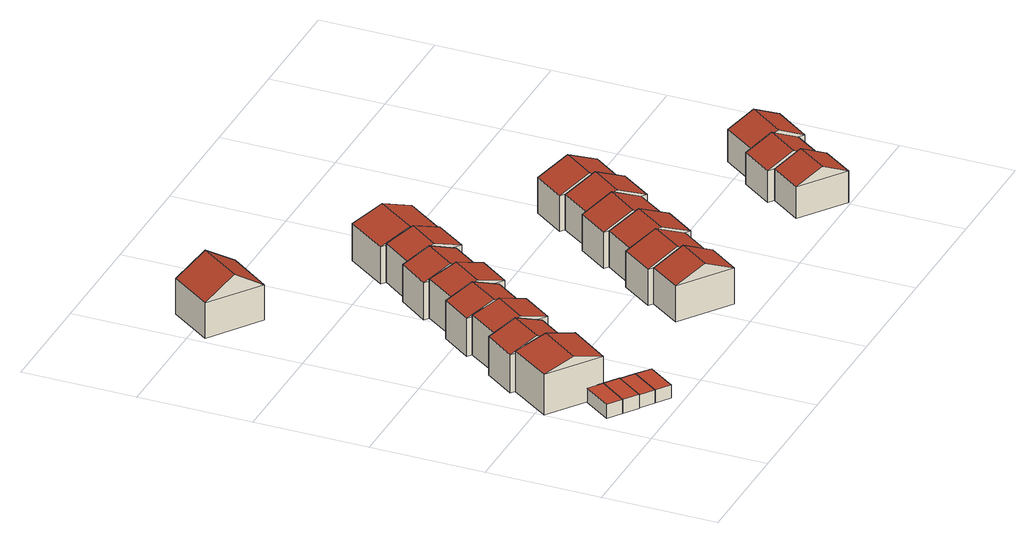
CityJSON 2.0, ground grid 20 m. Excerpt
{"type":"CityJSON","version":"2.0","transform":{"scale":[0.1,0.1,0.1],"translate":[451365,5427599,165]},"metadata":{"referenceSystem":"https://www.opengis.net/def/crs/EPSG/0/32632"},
"CityObjects":{
"building1":{"type":"Building","attributes":{"citygml_roof_type_codeSpace":"http://www.sig3d.org/codelists/standard/building/2.0/_AbstractBuilding_roofType.xml","EavesHeight":"116.784","RigdeHeight":"116.784","roofType":"1000"},"geometry":[{"type":"MultiSurface","lod":"2","boundaries":[[[0,1,2,3]],[[4,5,1,0]],[[6,7,5,4]],[[3,2,7,6]],[[4,0,3,6]],[[1,5,7,2]]],"semantics":{"surfaces":[{"type":"WallSurface"},{"type":"RoofSurface"},{"type":"GroundSurface"}],"values":[0,0,0,0,1,2]}}]},
"building2":{"type":"Building","attributes":{"citygml_roof_type_codeSpace":"http://www.sig3d.org/codelists/standard/building/2.0/_AbstractBuilding_roofType.xml","EavesHeight":"116.767","RigdeHeight":"116.767","roofType":"1000"},"geometry":[{"type":"MultiSurface","lod":"2","boundaries":[[[4,5,7,6]],[[8,9,5,4]],[[10,11,9,8]],[[6,7,11,10]],[[8,4,6,10]],[[5,9,11,7]]],"semantics":{"surfaces":[{"type":"WallSurface"},{"type":"RoofSurface"},{"type":"GroundSurface"}],"values":[0,0,0,0,1,2]}}]},
"building3":{"type":"Building","attributes":{"citygml_roof_type_codeSpace":"http://www.sig3d.org/codelists/standard/building/2.0/_AbstractBuilding_roofType.xml","EavesHeight":"121.673","RigdeHeight":"123.351","roofType":"1030"},"geometry":[{"type":"MultiSurface","lod":"2","boundaries":[[[12,13,14,15]],[[16,17,13,12]],[[18,19,17,16]],[[15,14,19,18]],[[12,20,16]],[[18,21,15]],[[15,21,20,12]],[[16,20,21,18]],[[13,17,19,14]]],"semantics":{"surfaces":[{"type":"WallSurface"},{"type":"RoofSurface"},{"type":"GroundSurface"}],"values":[0,0,0,0,0,0,1,1,2]}}]},
"building4":{"type":"Building","attributes":{"citygml_roof_type_codeSpace":"http://www.sig3d.org/codelists/standard/building/2.0/_AbstractBuilding_roofType.xml","EavesHeight":"116.727","RigdeHeight":"116.727","roofType":"1000"},"geometry":[{"type":"MultiSurface","lod":"2","boundaries":[[[22,23,24,25]],[[26,27,23,22]],[[28,29,27,26]],[[25,24,29,28]],[[26,22,25,28]],[[23,27,29,24]]],"semantics":{"surfaces":[{"type":"WallSurface"},{"type":"RoofSurface"},{"type":"GroundSurface"}],"values":[0,0,0,0,1,2]}}]},
"building5":{"type":"Building","attributes":{"citygml_roof_type_codeSpace":"http://www.sig3d.org/codelists/standard/building/2.0/_AbstractBuilding_roofType.xml","EavesHeight":"116.723","RigdeHeight":"116.723","roofType":"1000"},"geometry":[{"type":"MultiSurface","lod":"2","boundaries":[[[26,27,29,28]],[[30,31,27,26]],[[32,33,31,30]],[[28,29,33,32]],[[30,26,28,32]],[[27,31,33,29]]],"semantics":{"surfaces":[{"type":"WallSurface"},{"type":"RoofSurface"},{"type":"GroundSurface"}],"values":[0,0,0,0,1,2]}}]},
"building6":{"type":"Building","attributes":{"citygml_roof_type_codeSpace":"http://www.sig3d.org/codelists/standard/building/2.0/_AbstractBuilding_roofType.xml","EavesHeight":"121.273","RigdeHeight":"123.351","roofType":"1030"},"geometry":[{"type":"MultiSurface","lod":"2","boundaries":[[[34,35,36,37]],[[38,39,35,34]],[[40,41,39,38]],[[37,36,41,40]],[[34,42,38]],[[40,43,37]],[[37,43,42,34]],[[38,42,43,40]],[[35,39,41,36]]],"semantics":{"surfaces":[{"type":"WallSurface"},{"type":"RoofSurface"},{"type":"GroundSurface"}],"values":[0,0,0,0,0,0,1,1,2]}}]},
"building7":{"type":"Building","attributes":{"citygml_roof_type_codeSpace":"http://www.sig3d.org/codelists/standard/building/2.0/_AbstractBuilding_roofType.xml","EavesHeight":"121.673","RigdeHeight":"123.351","roofType":"1030"},"geometry":[{"type":"MultiSurface","lod":"2","boundaries":[[[44,45,46,47]],[[48,49,45,44]],[[50,51,49,48]],[[47,46,51,50]],[[44,52,48]],[[50,53,47]],[[47,53,52,44]],[[48,52,53,50]],[[45,49,51,46]]],"semantics":{"surfaces":[{"type":"WallSurface"},{"type":"RoofSurface"},{"type":"GroundSurface"}],"values":[0,0,0,0,0,0,1,1,2]}}]},
"building8":{"type":"Building","attributes":{"citygml_roof_type_codeSpace":"http://www.sig3d.org/codelists/standard/building/2.0/_AbstractBuilding_roofType.xml","EavesHeight":"121.273","RigdeHeight":"123.351","roofType":"1030"},"geometry":[{"type":"MultiSurface","lod":"2","boundaries":[[[54,55,56,57]],[[58,59,55,54]],[[60,61,59,58]],[[57,56,61,60]],[[54,62,58]],[[60,63,57]],[[57,63,62,54]],[[58,62,63,60]],[[55,59,61,56]]],"semantics":{"surfaces":[{"type":"WallSurface"},{"type":"RoofSurface"},{"type":"GroundSurface"}],"values":[0,0,0,0,0,0,1,1,2]}}]},
"building9":{"type":"Building","attributes":{"citygml_roof_type_codeSpace":"http://www.sig3d.org/codelists/standard/building/2.0/_AbstractBuilding_roofType.xml","EavesHeight":"121.12","RigdeHeight":"124.644","roofType":"1030"},"geometry":[{"type":"MultiSurface","lod":"2","boundaries":[[[64,65,66,67]],[[68,69,65,64]],[[70,71,69,68]],[[67,66,71,70]],[[64,72,68]],[[70,73,67]],[[67,73,72,64]],[[68,72,73,70]],[[65,69,71,66]]],"semantics":{"surfaces":[{"type":"WallSurface"},{"type":"RoofSurface"},{"type":"GroundSurface"}],"values":[0,0,0,0,0,0,1,1,2]}}]},
"building10":{"type":"Building","attributes":{"citygml_roof_type_codeSpace":"http://www.sig3d.org/codelists/standard/building/2.0/_AbstractBuilding_roofType.xml","EavesHeight":"121.673","RigdeHeight":"123.351","roofType":"1030"},"geometry":[{"type":"MultiSurface","lod":"2","boundaries":[[[74,75,76,77]],[[78,79,75,74]],[[80,81,79,78]],[[77,76,81,80]],[[74,82,78]],[[80,83,77]],[[77,83,82,74]],[[78,82,83,80]],[[75,79,81,76]]],"semantics":{"surfaces":[{"type":"WallSurface"},{"type":"RoofSurface"},{"type":"GroundSurface"}],"values":[0,0,0,0,0,0,1,1,2]}}]},
"building11":{"type":"Building","attributes":{"citygml_roof_type_codeSpace":"http://www.sig3d.org/codelists/standard/building/2.0/_AbstractBuilding_roofType.xml","EavesHeight":"121.273","RigdeHeight":"123.351","roofType":"1030"},"geometry":[{"type":"MultiSurface","lod":"2","boundaries":[[[84,85,86,87]],[[88,89,85,84]],[[90,91,89,88]],[[87,86,91,90]],[[84,92,88]],[[90,93,87]],[[87,93,92,84]],[[88,92,93,90]],[[85,89,91,86]]],"semantics":{"surfaces":[{"type":"WallSurface"},{"type":"RoofSurface"},{"type":"GroundSurface"}],"values":[0,0,0,0,0,0,1,1,2]}}]},
"building12":{"type":"Building","attributes":{"citygml_roof_type_codeSpace":"http://www.sig3d.org/codelists/standard/building/2.0/_AbstractBuilding_roofType.xml","EavesHeight":"121.147","RigdeHeight":"123.591","roofType":"1030"},"geometry":[{"type":"MultiSurface","lod":"2","boundaries":[[[94,95,96,97]],[[98,99,95,94]],[[100,101,99,98]],[[97,96,101,100]],[[94,102,98]],[[100,103,97]],[[97,103,102,94]],[[98,102,103,100]],[[95,99,101,96]]],"semantics":{"surfaces":[{"type":"WallSurface"},{"type":"RoofSurface"},{"type":"GroundSurface"}],"values":[0,0,0,0,0,0,1,1,2]}}]},
"building13":{"type":"Building","attributes":{"citygml_roof_type_codeSpace":"http://www.sig3d.org/codelists/standard/building/2.0/_AbstractBuilding_roofType.xml","EavesHeight":"121.58","RigdeHeight":"123.38","roofType":"1030"},"geometry":[{"type":"MultiSurface","lod":"2","boundaries":[[[104,105,106,107]],[[108,109,105,104]],[[110,111,109,108]],[[107,106,111,110]],[[104,112,108]],[[110,113,107]],[[107,113,112,104]],[[108,112,113,110]],[[105,109,111,106]]],"semantics":{"surfaces":[{"type":"WallSurface"},{"type":"RoofSurface"},{"type":"GroundSurface"}],"values":[0,0,0,0,0,0,1,1,2]}}]},
"building14":{"type":"Building","attributes":{"citygml_roof_type_codeSpace":"http://www.sig3d.org/codelists/standard/building/2.0/_AbstractBuilding_roofType.xml","EavesHeight":"121.147","RigdeHeight":"123.591","roofType":"1030"},"geometry":[{"type":"MultiSurface","lod":"2","boundaries":[[[114,115,116,117]],[[118,119,115,114]],[[120,121,119,118]],[[117,116,121,120]],[[114,122,118]],[[120,123,117]],[[117,123,122,114]],[[118,122,123,120]],[[115,119,121,116]]],"semantics":{"surfaces":[{"type":"WallSurface"},{"type":"RoofSurface"},{"type":"GroundSurface"}],"values":[0,0,0,0,0,0,1,1,2]}}]},
"building15":{"type":"Building","attributes":{"citygml_roof_type_codeSpace":"http://www.sig3d.org/codelists/standard/building/2.0/_AbstractBuilding_roofType.xml","EavesHeight":"121.273","RigdeHeight":"123.351","roofType":"1030"},"geometry":[{"type":"MultiSurface","lod":"2","boundaries":[[[124,125,126,127]],[[128,129,125,124]],[[130,106,129,128]],[[127,126,106,130]],[[124,131,128]],[[130,132,127]],[[127,132,131,124]],[[128,131,132,130]],[[125,129,106,126]]],"semantics":{"surfaces":[{"type":"WallSurface"},{"type":"RoofSurface"},{"type":"GroundSurface"}],"values":[0,0,0,0,0,0,1,1,2]}}]},
"building16":{"type":"Building","attributes":{"citygml_roof_type_codeSpace":"http://www.sig3d.org/codelists/standard/building/2.0/_AbstractBuilding_roofType.xml","EavesHeight":"121.147","RigdeHeight":"123.591","roofType":"1030"},"geometry":[{"type":"MultiSurface","lod":"2","boundaries":[[[133,134,135,136]],[[137,138,134,133]],[[139,140,138,137]],[[136,135,140,139]],[[133,141,137]],[[139,142,136]],[[136,142,141,133]],[[137,141,142,139]],[[134,138,140,135]]],"semantics":{"surfaces":[{"type":"WallSurface"},{"type":"RoofSurface"},{"type":"GroundSurface"}],"values":[0,0,0,0,0,0,1,1,2]}}]},
"building17":{"type":"Building","attributes":{"citygml_roof_type_codeSpace":"http://www.sig3d.org/codelists/standard/building/2.0/_AbstractBuilding_roofType.xml","EavesHeight":"121.147","RigdeHeight":"123.591","roofType":"1030"},"geometry":[{"type":"MultiSurface","lod":"2","boundaries":[[[143,144,145,146]],[[147,148,144,143]],[[149,150,148,147]],[[146,145,150,149]],[[143,151,147]],[[149,152,146]],[[146,152,151,143]],[[147,151,152,149]],[[144,148,150,145]]],"semantics":{"surfaces":[{"type":"WallSurface"},{"type":"RoofSurface"},{"type":"GroundSurface"}],"values":[0,0,0,0,0,0,1,1,2]}}]},
"building18":{"type":"Building","attributes":{"citygml_roof_type_codeSpace":"http://www.sig3d.org/codelists/standard/building/2.0/_AbstractBuilding_roofType.xml","EavesHeight":"121.147","RigdeHeight":"123.591","roofType":"1030"},"geometry":[{"type":"MultiSurface","lod":"2","boundaries":[[[153,154,155,156]],[[157,158,154,153]],[[159,160,158,157]],[[156,155,160,159]],[[153,161,157]],[[159,162,156]],[[156,162,161,153]],[[157,161,162,159]],[[154,158,160,155]]],"semantics":{"surfaces":[{"type":"WallSurface"},{"type":"RoofSurface"},{"type":"GroundSurface"}],"values":[0,0,0,0,0,0,1,1,2]}}]},
"building19":{"type":"Building","attributes":{"citygml_roof_type_codeSpace":"http://www.sig3d.org/codelists/standard/building/2.0/_AbstractBuilding_roofType.xml","EavesHeight":"121.147","RigdeHeight":"123.591","roofType":"1030"},"geometry":[{"type":"MultiSurface","lod":"2","boundaries":[[[163,164,165,166]],[[167,168,164,163]],[[169,170,168,167]],[[166,165,170,169]],[[163,171,167]],[[169,172,166]],[[166,172,171,163]],[[167,171,172,169]],[[164,168,170,165]]],"semantics":{"surfaces":[{"type":"WallSurface"},{"type":"RoofSurface"},{"type":"GroundSurface"}],"values":[0,0,0,0,0,0,1,1,2]}}]},
"building20":{"type":"Building","attributes":{"citygml_roof_type_codeSpace":"http://www.sig3d.org/codelists/standard/building/2.0/_AbstractBuilding_roofType.xml","EavesHeight":"120.647","RigdeHeight":"122.891","roofType":"1030"},"geometry":[{"type":"MultiSurface","lod":"2","boundaries":[[[173,174,175,176]],[[177,178,174,173]],[[179,180,178,177]],[[176,175,180,179]],[[173,181,177]],[[179,182,176]],[[176,182,181,173]],[[177,181,182,179]],[[174,178,180,175]]],"semantics":{"surfaces":[{"type":"WallSurface"},{"type":"RoofSurface"},{"type":"GroundSurface"}],"values":[0,0,0,0,0,0,1,1,2]}}]},
"building21":{"type":"Building","attributes":{"citygml_roof_type_codeSpace":"http://www.sig3d.org/codelists/standard/building/2.0/_AbstractBuilding_roofType.xml","EavesHeight":"120.647","RigdeHeight":"122.891","roofType":"1030"},"geometry":[{"type":"MultiSurface","lod":"2","boundaries":[[[183,184,185,186]],[[187,188,184,183]],[[189,190,188,187]],[[186,185,190,189]],[[183,191,187]],[[189,192,186]],[[186,192,191,183]],[[187,191,192,189]],[[184,188,190,185]]],"semantics":{"surfaces":[{"type":"WallSurface"},{"type":"RoofSurface"},{"type":"GroundSurface"}],"values":[0,0,0,0,0,0,1,1,2]}}]},
"building22":{"type":"Building","attributes":{"citygml_roof_type_codeSpace":"http://www.sig3d.org/codelists/standard/building/2.0/_AbstractBuilding_roofType.xml","EavesHeight":"120.647","RigdeHeight":"122.891","roofType":"1030"},"geometry":[{"type":"MultiSurface","lod":"2","boundaries":[[[193,194,195,196]],[[197,198,194,193]],[[199,200,198,197]],[[196,195,200,199]],[[193,201,197]],[[199,202,196]],[[196,202,201,193]],[[197,201,202,199]],[[194,198,200,195]]],"semantics":{"surfaces":[{"type":"WallSurface"},{"type":"RoofSurface"},{"type":"GroundSurface"}],"values":[0,0,0,0,0,0,1,1,2]}}]}
},
"vertices":[
[67,139,33],[67,139,7],[32,90,7],[32,90,33],[91,121,33],[91,121,7],[56,73,33],[56,73,7],
[116,104,33],[116,104,7],[81,55,33],[81,55,7],
[91,121,82],[91,121,8],[142,191,8],[142,191,82],[2,185,82],[2,185,8],[52,256,82],[52,256,8],[47,153,98],[97,223,98],
[116,104,32],[116,104,8],[81,55,8],[81,55,32],[140,87,32],[140,87,8],[105,38,32],[105,38,8],
[164,69,32],[164,69,8],[130,21,32],[130,21,8],
[125,203,78],[125,203,8],[164,257,8],[164,257,78],[44,261,78],[44,261,8],[83,315,78],[83,315,8],[85,232,98],[123,286,98],
[172,251,82],[172,251,9],[210,305,9],[210,305,82],[91,309,82],[91,309,9],[129,363,82],[129,363,9],[131,280,98],[170,334,98],
[160,422,78],[160,422,9],[121,369,9],[121,369,78],[241,364,78],[241,364,9],[202,310,78],[202,310,9],[200,393,98],[162,339,98],
[96,707,76],[96,707,11],[149,780,11],[149,780,76],[7,771,76],[7,771,11],[59,844,76],[59,844,11],[52,739,111],[104,812,111],
[249,358,82],[249,358,10],[287,411,10],[287,411,82],[168,416,82],[168,416,10],[206,470,82],[206,470,10],[208,387,98],[247,441,98],
[279,417,78],[279,417,10],[318,471,10],[318,471,78],[198,476,78],[198,476,10],[237,529,78],[237,529,10],[239,447,98],[277,500,98],
[437,43,76],[437,43,10],[476,97,10],[476,97,76],[348,106,76],[348,106,10],[387,161,76],[387,161,10],[392,74,101],[432,129,101],
[326,465,81],[326,465,10],[364,519,10],[364,519,81],[244,524,81],[244,524,10],[283,577,81],[283,577,10],[285,495,99],[324,548,99],
[418,222,76],[418,222,10],[379,167,10],[379,167,76],[508,158,76],[508,158,10],[468,103,76],[468,103,10],[463,190,101],[424,135,101],
[325,653,78],[325,653,10],[275,583,10],[275,583,78],[414,589,78],[414,589,10],[364,519,78],[370,621,98],[320,551,98],
[466,271,76],[466,271,10],[426,216,10],[426,216,76],[555,206,76],[555,206,10],[516,152,76],[516,152,10],[510,239,101],[471,184,101],
[547,212,76],[547,212,10],[586,267,10],[586,267,76],[458,277,76],[458,277,10],[497,331,76],[497,331,10],[502,245,101],[542,299,101],
[544,380,76],[544,380,11],[505,325,11],[505,325,76],[634,316,76],[634,316,11],[595,261,76],[595,261,11],[589,348,101],[550,293,101],
[576,441,76],[576,441,11],[536,386,11],[536,386,76],[666,377,76],[666,377,11],[626,322,76],[626,322,11],[621,409,101],[581,354,101],
[756,110,71],[756,110,13],[717,56,13],[717,56,71],[834,54,71],[834,54,13],[796,0,71],[796,0,13],[795,82,94],[757,28,94],
[824,61,71],[824,61,13],[863,116,13],[863,116,71],[746,118,71],[746,118,13],[785,172,71],[785,172,13],[785,90,94],[824,144,94],
[873,108,71],[873,108,12],[918,171,12],[918,171,71],[795,164,71],[795,164,12],[840,227,71],[840,227,12],[834,136,94],[879,199,94]
]}
